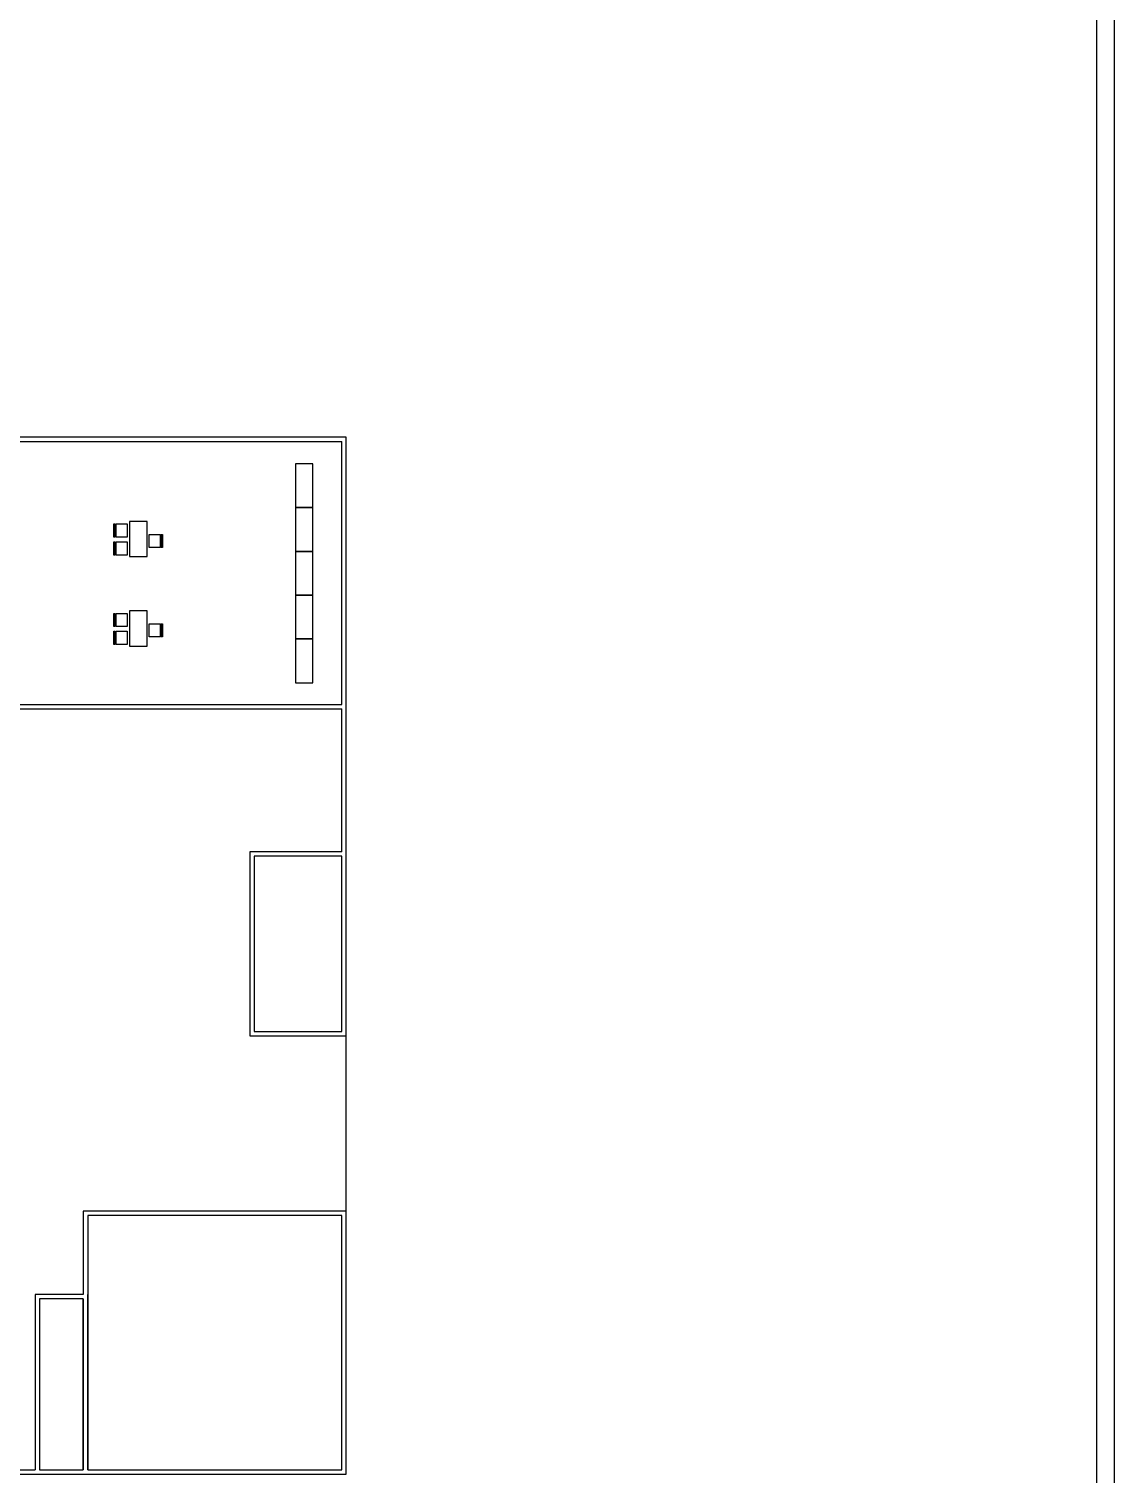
# Model space of a CAD drawing. Header units: feet. Extents: x 655 to 3246, y 42 to 1922.
# Drawn here: x 1510.4 to 1634.3, y 363.2 to 528.1 of the extents above; entities that cross this region are included whole.
import ezdxf

# ---------------------------------------------------------------- set-up
doc = ezdxf.new("R2010")
doc.units = ezdxf.units.FT
doc.header["$MEASUREMENT"] = 0
doc.layers.add('shank', color=7, linetype='Continuous')

# ---------------------------------------------------------------- blocks, each defined once
blk = doc.blocks.new('*U43')
at = {"layer": 'shank', "linetype": 'ByBlock'}
blk.add_lwpolyline([(-1, -2.5), (1, -2.5), (1, 2.5), (-1, 2.5)], close=True, dxfattribs=at)
blk = doc.blocks.new('*U44')
at = {"layer": 'shank', "color": 0, "linetype": 'ByBlock', "lineweight": -2, "transparency": 16777216}
for p in [(0, 20), (0, 15), (0, 10), (0, 5), (0, 0)]:
    blk.add_blockref('*U43', p, dxfattribs=at)
blk = doc.blocks.new('*U3')
at = {"layer": 'shank', "linetype": 'ByBlock'}
blk.add_lwpolyline([(-1, -2), (1, -2), (1, 2), (-1, 2)], close=True, dxfattribs=at)
blk = doc.blocks.new('*U4')
at = {"layer": 'shank', "color": 0, "linetype": 'ByBlock', "lineweight": -2, "transparency": 16777216}
blk.add_blockref('*U3', (0, 0), dxfattribs=at)
blk = doc.blocks.new('chair2')
at = {"layer": 'shank', "linetype": 'ByBlock'}
for p, q in [((-284.51, 200.92), (-284.51, 202.42)), ((-284.51, 202.42), (-284.35, 202.42)), ((-284.46, 200.92), (-284.46, 202.42)), ((-284.35, 200.92), (-284.35, 202.42)), ((-284.25, 201.87), (-284.35, 201.87)), ((-284.25, 201.47), (-284.35, 201.47)), ((-284.25, 202.42), (-283.01, 202.42)), ((-284.25, 200.92), (-284.25, 202.42)), ((-283.01, 202.42), (-283.01, 200.92)), ((-284.35, 200.92), (-284.51, 200.92)), ((-283.01, 200.92), (-284.25, 200.92))]:
    blk.add_line(p, q, dxfattribs=at)
blk = doc.blocks.new('tablechair')
at = {"layer": 'shank', "linetype": 'ByBlock'}
for name, p in [('chair2', (200.33, -169.19)), ('*U4', (-81.44, 32.27))]:
    blk.add_blockref(name, p, dxfattribs=at)
at = {"layer": 'shank', "linetype": 'ByBlock', "rotation": 180}
for p in [(-363.16, 235.01), (-363.16, 232.96)]:
    blk.add_blockref('chair2', p, dxfattribs=at)

msp = doc.modelspace()

# ---------------------------------------------------------------- linework, layer by layer
for p, q in [((1425.04709, 481.01847), (1546.14498, 481.01847)), ((1546.14498, 451.01847), (1546.14498, 481.01847)), ((1546.14498, 451.01847), (1546.14498, 481.01847)), ((1425.04709, 451.01847), (1546.14498, 451.01847)), ((1425.04709, 450.51847), (1546.14498, 450.51847)), ((1546.14498, 434.18929), (1546.14498, 450.51847)), ((1546.14498, 434.18929), (1546.14498, 447.68929)), ((1546.14498, 434.18929), (1535.64498, 434.18929)), ((1535.64498, 434.18929), (1535.64498, 413.18929)), ((1546.64498, 413.18929), (1546.64498, 434.18929)), ((1546.14498, 413.68929), (1546.14498, 433.68929)), ((1535.64498, 413.18929), (1546.64498, 413.18929)), ((1516.64498, 383.18929), (1516.64498, 363.68929)), ((1375.04709, 363.68929), (1511.14498, 363.68929)), ((1511.64498, 363.68929), (1516.64498, 363.68929))]:
    msp.add_line(p, q)
for points in [[(687.02877, 693.03968), (1634.29763, 693.03968), (1634.29763, 42.13458), (1624.29763, 42.13458)], [(687.02877, 691.03968), (1632.29763, 691.03968), (1632.29763, 44.13458), (1624.29763, 44.13458)], [(1517.14498, 363.18929), (1546.64498, 363.18929), (1546.64498, 393.18929), (1516.64498, 393.18929), (1516.64498, 383.68929)], [(1546.14498, 363.68929), (1546.14498, 392.68929), (1517.14498, 392.68929), (1517.14498, 363.68929)], [(1516.64498, 383.68929), (1511.14498, 383.68929), (1511.14498, 363.68929)], [(1516.64498, 363.68929), (1516.64498, 383.18929), (1511.64498, 383.18929), (1511.64498, 363.68929)], [(1517.14498, 363.68929), (1517.14498, 383.68929)], [(1517.14498, 363.68929), (1517.14498, 363.68929), (1546.14498, 363.68929)]]:
    msp.add_lwpolyline(points)
for points in [[(1374.54709, 363.18929), (1546.64498, 363.18929), (1546.64498, 481.51847), (1374.54709, 481.51847)], [(1536.14498, 413.68929), (1546.14498, 413.68929), (1546.14498, 433.68929), (1536.14498, 433.68929)]]:
    msp.add_lwpolyline(points, close=True)

# ---------------------------------------------------------------- block references
at = {"rotation": 180}
for p in [(1441.48711, 502.15781), (1441.48711, 491.95811)]:
    msp.add_blockref('tablechair', p, dxfattribs=at)
at = {"layer": 'shank', "linetype": 'ByBlock'}
msp.add_blockref('*U44', (1541.85756, 455.99389), dxfattribs=at)

doc.saveas('drawing.dxf')
